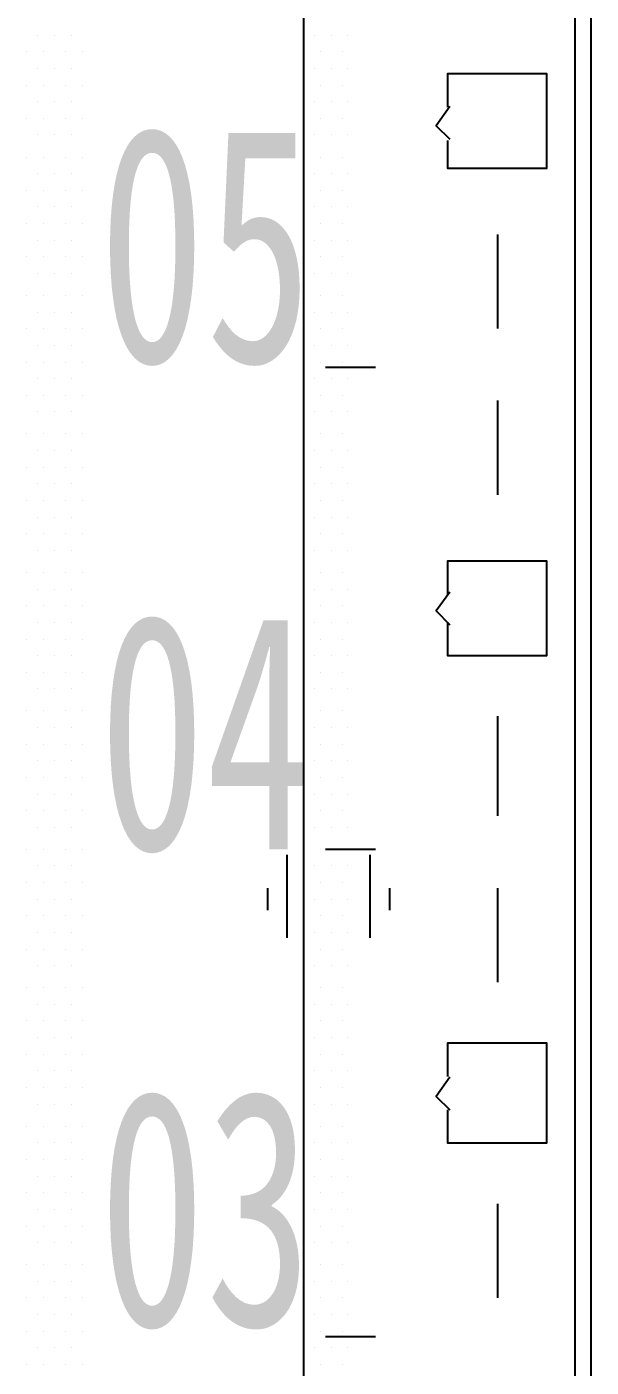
# Model space of a CAD drawing. Header units: metres. Extents: x 17 to 1264, y 17 to 859.
# Drawn here: x 160.27 to 174.95, y 123.05 to 157.9 of the extents above; entities that cross this region are included whole.
import ezdxf

# ---------------------------------------------------------------- set-up
doc = ezdxf.new("R2010")
doc.units = ezdxf.units.M
for name, color, linetype in [('LINES', 7, 'Continuous'), ('POLYLINES', 4, 'Continuous'), ('TEXTS', 3, 'Continuous')]:
    doc.layers.add(name, color=color, linetype=linetype)

msp = doc.modelspace()

# ---------------------------------------------------------------- linework, layer by layer
at = {"layer": 'LINES'}
for p, q in [((174.95, 98.64), (174.95, 693.94)), ((160.55, 157.68), (160.55, 157.68)), ((160.99, 157.68), (160.99, 157.68)), ((161.42, 157.68), (161.42, 157.68)), ((167.75, 157.68), (167.75, 157.68)), ((168.19, 157.68), (168.19, 157.68)), ((168.62, 157.68), (168.62, 157.68)), ((160.27, 157.25), (160.27, 157.25)), ((160.7, 157.25), (160.7, 157.25)), ((161.27, 157.25), (161.27, 157.25)), ((161.71, 157.25), (161.71, 157.25)), ((167.47, 157.25), (167.47, 157.25)), ((167.9, 157.25), (167.9, 157.25)), ((168.47, 157.25), (168.47, 157.25)), ((160.55, 156.82), (160.55, 156.82)), ((160.99, 156.82), (160.99, 156.82)), ((161.42, 156.82), (161.42, 156.82)), ((167.75, 156.82), (167.75, 156.82)), ((168.19, 156.82), (168.19, 156.82)), ((168.62, 156.82), (168.62, 156.82)), ((160.27, 156.38), (160.27, 156.38)), ((160.7, 156.38), (160.7, 156.38)), ((161.27, 156.38), (161.27, 156.38)), ((161.71, 156.38), (161.71, 156.38)), ((167.47, 156.38), (167.47, 156.38)), ((167.9, 156.38), (167.9, 156.38)), ((168.47, 156.38), (168.47, 156.38)), ((160.55, 155.95), (160.55, 155.95)), ((160.99, 155.95), (160.99, 155.95)), ((161.42, 155.95), (161.42, 155.95)), ((167.75, 155.95), (167.75, 155.95)), ((168.19, 155.95), (168.19, 155.95)), ((168.62, 155.95), (168.62, 155.95)), ((160.27, 155.52), (160.27, 155.52)), ((160.7, 155.52), (160.7, 155.52)), ((161.27, 155.52), (161.27, 155.52)), ((161.71, 155.52), (161.71, 155.52)), ((167.47, 155.52), (167.47, 155.52)), ((167.9, 155.52), (167.9, 155.52)), ((168.47, 155.52), (168.47, 155.52)), ((160.55, 155.09), (160.55, 155.09)), ((160.99, 155.09), (160.99, 155.09)), ((161.42, 155.09), (161.42, 155.09)), ((167.75, 155.09), (167.75, 155.09)), ((168.19, 155.09), (168.19, 155.09)), ((168.62, 155.09), (168.62, 155.09)), ((160.27, 154.51), (160.27, 154.51)), ((160.7, 154.51), (160.7, 154.51)), ((161.27, 154.51), (161.27, 154.51)), ((161.71, 154.51), (161.71, 154.51)), ((167.47, 154.51), (167.47, 154.51)), ((167.9, 154.51), (167.9, 154.51)), ((168.47, 154.51), (168.47, 154.51)), ((160.55, 154.08), (160.55, 154.08)), ((160.99, 154.08), (160.99, 154.08)), ((161.42, 154.08), (161.42, 154.08)), ((167.75, 154.08), (167.75, 154.08)), ((168.19, 154.08), (168.19, 154.08)), ((168.62, 154.08), (168.62, 154.08)), ((160.27, 153.65), (160.27, 153.65)), ((160.7, 153.65), (160.7, 153.65)), ((161.27, 153.65), (161.27, 153.65)), ((161.71, 153.65), (161.71, 153.65)), ((167.47, 153.65), (167.47, 153.65)), ((167.9, 153.65), (167.9, 153.65)), ((168.47, 153.65), (168.47, 153.65)), ((160.55, 153.22), (160.55, 153.22)), ((160.99, 153.22), (160.99, 153.22)), ((161.42, 153.22), (161.42, 153.22)), ((167.75, 153.22), (167.75, 153.22)), ((168.19, 153.22), (168.19, 153.22)), ((168.62, 153.22), (168.62, 153.22)), ((160.27, 152.78), (160.27, 152.78)), ((160.7, 152.78), (160.7, 152.78)), ((161.27, 152.78), (161.27, 152.78)), ((161.71, 152.78), (161.71, 152.78)), ((167.47, 152.78), (167.47, 152.78)), ((167.9, 152.78), (167.9, 152.78)), ((168.47, 152.78), (168.47, 152.78)), ((160.55, 152.35), (160.55, 152.35)), ((160.99, 152.35), (160.99, 152.35)), ((161.42, 152.35), (161.42, 152.35)), ((167.75, 152.35), (167.75, 152.35)), ((168.19, 152.35), (168.19, 152.35)), ((168.62, 152.35), (168.62, 152.35)), ((172.51, 152.5), (172.51, 150.05)), ((160.27, 151.92), (160.27, 151.92)), ((160.7, 151.92), (160.7, 151.92)), ((161.27, 151.92), (161.27, 151.92)), ((161.71, 151.92), (161.71, 151.92)), ((167.47, 151.92), (167.47, 151.92)), ((167.9, 151.92), (167.9, 151.92)), ((168.47, 151.92), (168.47, 151.92)), ((160.55, 151.49), (160.55, 151.49)), ((160.99, 151.49), (160.99, 151.49)), ((161.42, 151.49), (161.42, 151.49)), ((167.75, 151.49), (167.75, 151.49)), ((168.19, 151.49), (168.19, 151.49)), ((168.62, 151.49), (168.62, 151.49)), ((160.27, 150.91), (160.27, 150.91)), ((160.7, 150.91), (160.7, 150.91)), ((161.27, 150.91), (161.27, 150.91)), ((161.71, 150.91), (161.71, 150.91)), ((167.47, 150.91), (167.47, 150.91)), ((167.9, 150.91), (167.9, 150.91)), ((168.47, 150.91), (168.47, 150.91)), ((160.55, 150.48), (160.55, 150.48)), ((160.99, 150.48), (160.99, 150.48)), ((161.42, 150.48), (161.42, 150.48)), ((167.75, 150.48), (167.75, 150.48)), ((168.19, 150.48), (168.19, 150.48)), ((168.62, 150.48), (168.62, 150.48)), ((160.27, 150.05), (160.27, 150.05)), ((160.7, 150.05), (160.7, 150.05)), ((161.27, 150.05), (161.27, 150.05)), ((161.71, 150.05), (161.71, 150.05)), ((167.47, 150.05), (167.47, 150.05)), ((167.9, 150.05), (167.9, 150.05)), ((168.47, 150.05), (168.47, 150.05)), ((160.55, 149.62), (160.55, 149.62)), ((160.99, 149.62), (160.99, 149.62)), ((161.42, 149.62), (161.42, 149.62)), ((167.75, 149.62), (167.75, 149.62)), ((168.19, 149.62), (168.19, 149.62)), ((168.62, 149.62), (168.62, 149.62)), ((160.27, 149.18), (160.27, 149.18)), ((160.7, 149.18), (160.7, 149.18)), ((161.27, 149.18), (161.27, 149.18)), ((161.71, 149.18), (161.71, 149.18)), ((167.47, 149.18), (167.47, 149.18)), ((167.9, 149.18), (167.9, 149.18)), ((168.47, 149.18), (168.47, 149.18)), ((169.34, 149.04), (168.04, 149.04)), ((160.55, 148.75), (160.55, 148.75)), ((160.99, 148.75), (160.99, 148.75)), ((161.42, 148.75), (161.42, 148.75)), ((167.75, 148.75), (167.75, 148.75)), ((168.19, 148.75), (168.19, 148.75)), ((168.62, 148.75), (168.62, 148.75)), ((160.27, 148.32), (160.27, 148.32)), ((160.7, 148.32), (160.7, 148.32)), ((161.27, 148.32), (161.27, 148.32)), ((161.71, 148.32), (161.71, 148.32)), ((167.47, 148.32), (167.47, 148.32)), ((167.9, 148.32), (167.9, 148.32)), ((168.47, 148.32), (168.47, 148.32)), ((172.51, 148.18), (172.51, 145.73)), ((160.55, 147.89), (160.55, 147.89)), ((160.99, 147.89), (160.99, 147.89)), ((161.42, 147.89), (161.42, 147.89)), ((167.75, 147.89), (167.75, 147.89)), ((168.19, 147.89), (168.19, 147.89)), ((168.62, 147.89), (168.62, 147.89)), ((160.27, 147.31), (160.27, 147.31)), ((160.7, 147.31), (160.7, 147.31)), ((161.27, 147.31), (161.27, 147.31)), ((161.71, 147.31), (161.71, 147.31)), ((167.47, 147.31), (167.47, 147.31)), ((167.9, 147.31), (167.9, 147.31)), ((168.47, 147.31), (168.47, 147.31)), ((160.55, 146.88), (160.55, 146.88)), ((160.99, 146.88), (160.99, 146.88)), ((161.42, 146.88), (161.42, 146.88)), ((167.75, 146.88), (167.75, 146.88)), ((168.19, 146.88), (168.19, 146.88)), ((168.62, 146.88), (168.62, 146.88)), ((160.27, 146.45), (160.27, 146.45)), ((160.7, 146.45), (160.7, 146.45)), ((161.27, 146.45), (161.27, 146.45)), ((161.71, 146.45), (161.71, 146.45)), ((167.47, 146.45), (167.47, 146.45)), ((167.9, 146.45), (167.9, 146.45)), ((168.47, 146.45), (168.47, 146.45)), ((160.55, 146.02), (160.55, 146.02)), ((160.99, 146.02), (160.99, 146.02)), ((161.42, 146.02), (161.42, 146.02)), ((167.75, 146.02), (167.75, 146.02)), ((168.19, 146.02), (168.19, 146.02)), ((168.62, 146.02), (168.62, 146.02)), ((160.27, 145.58), (160.27, 145.58)), ((160.7, 145.58), (160.7, 145.58)), ((161.27, 145.58), (161.27, 145.58)), ((161.71, 145.58), (161.71, 145.58)), ((167.47, 145.58), (167.47, 145.58)), ((167.9, 145.58), (167.9, 145.58)), ((168.47, 145.58), (168.47, 145.58)), ((160.55, 145.15), (160.55, 145.15)), ((160.99, 145.15), (160.99, 145.15)), ((161.42, 145.15), (161.42, 145.15)), ((167.75, 145.15), (167.75, 145.15)), ((168.19, 145.15), (168.19, 145.15)), ((168.62, 145.15), (168.62, 145.15)), ((160.27, 144.72), (160.27, 144.72)), ((160.7, 144.72), (160.7, 144.72)), ((161.27, 144.72), (161.27, 144.72)), ((161.71, 144.72), (161.71, 144.72)), ((167.47, 144.72), (167.47, 144.72)), ((167.9, 144.72), (167.9, 144.72)), ((168.47, 144.72), (168.47, 144.72)), ((160.55, 144.29), (160.55, 144.29)), ((160.99, 144.29), (160.99, 144.29)), ((161.42, 144.29), (161.42, 144.29)), ((167.75, 144.29), (167.75, 144.29)), ((168.19, 144.29), (168.19, 144.29)), ((168.62, 144.29), (168.62, 144.29)), ((160.27, 143.71), (160.27, 143.71)), ((160.7, 143.71), (160.7, 143.71)), ((161.27, 143.71), (161.27, 143.71)), ((161.71, 143.71), (161.71, 143.71)), ((167.47, 143.71), (167.47, 143.71)), ((167.9, 143.71), (167.9, 143.71)), ((168.47, 143.71), (168.47, 143.71)), ((160.55, 143.28), (160.55, 143.28)), ((160.99, 143.28), (160.99, 143.28)), ((161.42, 143.28), (161.42, 143.28)), ((167.75, 143.28), (167.75, 143.28)), ((168.19, 143.28), (168.19, 143.28)), ((168.62, 143.28), (168.62, 143.28)), ((160.27, 142.85), (160.27, 142.85)), ((160.7, 142.85), (160.7, 142.85)), ((161.27, 142.85), (161.27, 142.85)), ((161.71, 142.85), (161.71, 142.85)), ((167.47, 142.85), (167.47, 142.85)), ((167.9, 142.85), (167.9, 142.85)), ((168.47, 142.85), (168.47, 142.85)), ((160.55, 142.42), (160.55, 142.42)), ((160.99, 142.42), (160.99, 142.42)), ((161.42, 142.42), (161.42, 142.42)), ((167.75, 142.42), (167.75, 142.42)), ((168.19, 142.42), (168.19, 142.42)), ((168.62, 142.42), (168.62, 142.42)), ((160.27, 141.98), (160.27, 141.98)), ((160.7, 141.98), (160.7, 141.98)), ((161.27, 141.98), (161.27, 141.98)), ((161.71, 141.98), (161.71, 141.98)), ((167.47, 141.98), (167.47, 141.98)), ((167.9, 141.98), (167.9, 141.98)), ((168.47, 141.98), (168.47, 141.98)), ((160.55, 141.55), (160.55, 141.55)), ((160.99, 141.55), (160.99, 141.55)), ((161.42, 141.55), (161.42, 141.55)), ((167.75, 141.55), (167.75, 141.55)), ((168.19, 141.55), (168.19, 141.55)), ((168.62, 141.55), (168.62, 141.55)), ((160.27, 141.12), (160.27, 141.12)), ((160.7, 141.12), (160.7, 141.12)), ((161.27, 141.12), (161.27, 141.12)), ((161.71, 141.12), (161.71, 141.12)), ((167.47, 141.12), (167.47, 141.12)), ((167.9, 141.12), (167.9, 141.12)), ((168.47, 141.12), (168.47, 141.12)), ((160.55, 140.69), (160.55, 140.69)), ((160.99, 140.69), (160.99, 140.69)), ((161.42, 140.69), (161.42, 140.69)), ((167.75, 140.69), (167.75, 140.69)), ((168.19, 140.69), (168.19, 140.69)), ((168.62, 140.69), (168.62, 140.69)), ((160.27, 140.11), (160.27, 140.11)), ((160.7, 140.11), (160.7, 140.11)), ((161.27, 140.11), (161.27, 140.11)), ((161.71, 140.11), (161.71, 140.11)), ((167.47, 140.11), (167.47, 140.11)), ((167.9, 140.11), (167.9, 140.11)), ((168.47, 140.11), (168.47, 140.11)), ((172.51, 139.97), (172.51, 137.38)), ((160.55, 139.68), (160.55, 139.68)), ((160.99, 139.68), (160.99, 139.68)), ((161.42, 139.68), (161.42, 139.68)), ((167.75, 139.68), (167.75, 139.68)), ((168.19, 139.68), (168.19, 139.68)), ((168.62, 139.68), (168.62, 139.68)), ((160.27, 139.25), (160.27, 139.25)), ((160.7, 139.25), (160.7, 139.25)), ((161.27, 139.25), (161.27, 139.25)), ((161.71, 139.25), (161.71, 139.25)), ((167.47, 139.25), (167.47, 139.25)), ((167.9, 139.25), (167.9, 139.25)), ((168.47, 139.25), (168.47, 139.25)), ((160.55, 138.82), (160.55, 138.82)), ((160.99, 138.82), (160.99, 138.82)), ((161.42, 138.82), (161.42, 138.82)), ((167.75, 138.82), (167.75, 138.82)), ((168.19, 138.82), (168.19, 138.82)), ((168.62, 138.82), (168.62, 138.82)), ((160.27, 138.38), (160.27, 138.38)), ((160.7, 138.38), (160.7, 138.38)), ((161.27, 138.38), (161.27, 138.38)), ((161.71, 138.38), (161.71, 138.38)), ((167.47, 138.38), (167.47, 138.38)), ((167.9, 138.38), (167.9, 138.38)), ((168.47, 138.38), (168.47, 138.38)), ((160.55, 137.95), (160.55, 137.95)), ((160.99, 137.95), (160.99, 137.95)), ((161.42, 137.95), (161.42, 137.95)), ((167.75, 137.95), (167.75, 137.95)), ((168.19, 137.95), (168.19, 137.95)), ((168.62, 137.95), (168.62, 137.95)), ((160.27, 137.52), (160.27, 137.52)), ((160.7, 137.52), (160.7, 137.52)), ((161.27, 137.52), (161.27, 137.52)), ((161.71, 137.52), (161.71, 137.52)), ((167.47, 137.52), (167.47, 137.52)), ((167.9, 137.52), (167.9, 137.52)), ((168.47, 137.52), (168.47, 137.52)), ((160.55, 137.09), (160.55, 137.09)), ((160.99, 137.09), (160.99, 137.09)), ((161.42, 137.09), (161.42, 137.09)), ((167.75, 137.09), (167.75, 137.09)), ((168.19, 137.09), (168.19, 137.09)), ((168.62, 137.09), (168.62, 137.09)), ((160.27, 136.51), (160.27, 136.51)), ((160.7, 136.51), (160.7, 136.51)), ((161.27, 136.51), (161.27, 136.51)), ((161.71, 136.51), (161.71, 136.51)), ((167.03, 136.37), (167.03, 134.21)), ((167.47, 136.51), (167.47, 136.51)), ((167.9, 136.51), (167.9, 136.51)), ((169.34, 136.51), (168.04, 136.51)), ((168.47, 136.51), (168.47, 136.51)), ((169.19, 136.37), (169.19, 134.21)), ((160.55, 136.08), (160.55, 136.08)), ((160.99, 136.08), (160.99, 136.08)), ((161.42, 136.08), (161.42, 136.08)), ((167.75, 136.08), (167.75, 136.08)), ((168.19, 136.08), (168.19, 136.08)), ((168.62, 136.08), (168.62, 136.08)), ((160.27, 135.65), (160.27, 135.65)), ((160.7, 135.65), (160.7, 135.65)), ((161.27, 135.65), (161.27, 135.65)), ((161.71, 135.65), (161.71, 135.65)), ((167.47, 135.65), (167.47, 135.65)), ((167.9, 135.65), (167.9, 135.65)), ((168.47, 135.65), (168.47, 135.65)), ((160.55, 135.22), (160.55, 135.22)), ((160.99, 135.22), (160.99, 135.22)), ((161.42, 135.22), (161.42, 135.22)), ((166.53, 135.5), (166.53, 134.93)), ((167.75, 135.22), (167.75, 135.22)), ((168.19, 135.22), (168.19, 135.22)), ((168.62, 135.22), (168.62, 135.22)), ((169.7, 135.5), (169.7, 134.93)), ((172.51, 135.5), (172.51, 133.06)), ((160.27, 134.78), (160.27, 134.78)), ((160.7, 134.78), (160.7, 134.78)), ((161.27, 134.78), (161.27, 134.78)), ((161.71, 134.78), (161.71, 134.78)), ((167.47, 134.78), (167.47, 134.78)), ((167.9, 134.78), (167.9, 134.78)), ((168.47, 134.78), (168.47, 134.78)), ((160.55, 134.35), (160.55, 134.35)), ((160.99, 134.35), (160.99, 134.35)), ((161.42, 134.35), (161.42, 134.35)), ((167.75, 134.35), (167.75, 134.35)), ((168.19, 134.35), (168.19, 134.35)), ((168.62, 134.35), (168.62, 134.35)), ((160.27, 133.92), (160.27, 133.92)), ((160.7, 133.92), (160.7, 133.92)), ((161.27, 133.92), (161.27, 133.92)), ((161.71, 133.92), (161.71, 133.92)), ((167.47, 133.92), (167.47, 133.92)), ((167.9, 133.92), (167.9, 133.92)), ((168.47, 133.92), (168.47, 133.92)), ((160.55, 133.49), (160.55, 133.49)), ((160.99, 133.49), (160.99, 133.49)), ((161.42, 133.49), (161.42, 133.49)), ((167.75, 133.49), (167.75, 133.49)), ((168.19, 133.49), (168.19, 133.49)), ((168.62, 133.49), (168.62, 133.49)), ((160.27, 132.91), (160.27, 132.91)), ((160.7, 132.91), (160.7, 132.91)), ((161.27, 132.91), (161.27, 132.91)), ((161.71, 132.91), (161.71, 132.91)), ((167.47, 132.91), (167.47, 132.91)), ((167.9, 132.91), (167.9, 132.91)), ((168.47, 132.91), (168.47, 132.91)), ((160.55, 132.48), (160.55, 132.48)), ((160.99, 132.48), (160.99, 132.48)), ((161.42, 132.48), (161.42, 132.48)), ((167.75, 132.48), (167.75, 132.48)), ((168.19, 132.48), (168.19, 132.48)), ((168.62, 132.48), (168.62, 132.48)), ((160.27, 132.05), (160.27, 132.05)), ((160.7, 132.05), (160.7, 132.05)), ((161.27, 132.05), (161.27, 132.05)), ((161.71, 132.05), (161.71, 132.05)), ((167.47, 132.05), (167.47, 132.05)), ((167.9, 132.05), (167.9, 132.05)), ((168.47, 132.05), (168.47, 132.05)), ((160.55, 131.62), (160.55, 131.62)), ((160.99, 131.62), (160.99, 131.62)), ((161.42, 131.62), (161.42, 131.62)), ((167.75, 131.62), (167.75, 131.62)), ((168.19, 131.62), (168.19, 131.62)), ((168.62, 131.62), (168.62, 131.62)), ((160.27, 131.18), (160.27, 131.18)), ((160.7, 131.18), (160.7, 131.18)), ((161.27, 131.18), (161.27, 131.18)), ((161.71, 131.18), (161.71, 131.18)), ((167.47, 131.18), (167.47, 131.18)), ((167.9, 131.18), (167.9, 131.18)), ((168.47, 131.18), (168.47, 131.18)), ((160.55, 130.75), (160.55, 130.75)), ((160.99, 130.75), (160.99, 130.75)), ((161.42, 130.75), (161.42, 130.75)), ((167.75, 130.75), (167.75, 130.75)), ((168.19, 130.75), (168.19, 130.75)), ((168.62, 130.75), (168.62, 130.75)), ((160.27, 130.32), (160.27, 130.32)), ((160.7, 130.32), (160.7, 130.32)), ((161.27, 130.32), (161.27, 130.32)), ((161.71, 130.32), (161.71, 130.32)), ((167.47, 130.32), (167.47, 130.32)), ((167.9, 130.32), (167.9, 130.32)), ((168.47, 130.32), (168.47, 130.32)), ((160.55, 129.89), (160.55, 129.89)), ((160.99, 129.89), (160.99, 129.89)), ((161.42, 129.89), (161.42, 129.89)), ((167.75, 129.89), (167.75, 129.89)), ((168.19, 129.89), (168.19, 129.89)), ((168.62, 129.89), (168.62, 129.89)), ((160.27, 129.31), (160.27, 129.31)), ((160.7, 129.31), (160.7, 129.31)), ((161.27, 129.31), (161.27, 129.31)), ((161.71, 129.31), (161.71, 129.31)), ((167.47, 129.31), (167.47, 129.31)), ((167.9, 129.31), (167.9, 129.31)), ((168.47, 129.31), (168.47, 129.31)), ((160.55, 128.88), (160.55, 128.88)), ((160.99, 128.88), (160.99, 128.88)), ((161.42, 128.88), (161.42, 128.88)), ((167.75, 128.88), (167.75, 128.88)), ((168.19, 128.88), (168.19, 128.88)), ((168.62, 128.88), (168.62, 128.88)), ((160.27, 128.45), (160.27, 128.45)), ((160.7, 128.45), (160.7, 128.45)), ((161.27, 128.45), (161.27, 128.45)), ((161.71, 128.45), (161.71, 128.45)), ((167.47, 128.45), (167.47, 128.45)), ((167.9, 128.45), (167.9, 128.45)), ((168.47, 128.45), (168.47, 128.45)), ((160.55, 128.02), (160.55, 128.02)), ((160.99, 128.02), (160.99, 128.02)), ((161.42, 128.02), (161.42, 128.02)), ((167.75, 128.02), (167.75, 128.02)), ((168.19, 128.02), (168.19, 128.02)), ((168.62, 128.02), (168.62, 128.02)), ((160.27, 127.58), (160.27, 127.58)), ((160.7, 127.58), (160.7, 127.58)), ((161.27, 127.58), (161.27, 127.58)), ((161.71, 127.58), (161.71, 127.58)), ((167.47, 127.58), (167.47, 127.58)), ((167.9, 127.58), (167.9, 127.58)), ((168.47, 127.58), (168.47, 127.58)), ((172.51, 127.3), (172.51, 124.85)), ((160.55, 127.15), (160.55, 127.15)), ((160.99, 127.15), (160.99, 127.15)), ((161.42, 127.15), (161.42, 127.15)), ((167.75, 127.15), (167.75, 127.15)), ((168.19, 127.15), (168.19, 127.15)), ((168.62, 127.15), (168.62, 127.15)), ((160.27, 126.72), (160.27, 126.72)), ((160.7, 126.72), (160.7, 126.72)), ((161.27, 126.72), (161.27, 126.72)), ((161.71, 126.72), (161.71, 126.72)), ((167.47, 126.72), (167.47, 126.72)), ((167.9, 126.72), (167.9, 126.72)), ((168.47, 126.72), (168.47, 126.72)), ((160.55, 126.29), (160.55, 126.29)), ((160.99, 126.29), (160.99, 126.29)), ((161.42, 126.29), (161.42, 126.29)), ((167.75, 126.29), (167.75, 126.29)), ((168.19, 126.29), (168.19, 126.29)), ((168.62, 126.29), (168.62, 126.29)), ((160.27, 125.71), (160.27, 125.71)), ((160.7, 125.71), (160.7, 125.71)), ((161.27, 125.71), (161.27, 125.71)), ((161.71, 125.71), (161.71, 125.71)), ((167.47, 125.71), (167.47, 125.71)), ((167.9, 125.71), (167.9, 125.71)), ((168.47, 125.71), (168.47, 125.71)), ((160.55, 125.28), (160.55, 125.28)), ((160.99, 125.28), (160.99, 125.28)), ((161.42, 125.28), (161.42, 125.28)), ((167.75, 125.28), (167.75, 125.28)), ((168.19, 125.28), (168.19, 125.28)), ((168.62, 125.28), (168.62, 125.28)), ((160.27, 124.85), (160.27, 124.85)), ((160.7, 124.85), (160.7, 124.85)), ((161.27, 124.85), (161.27, 124.85)), ((161.71, 124.85), (161.71, 124.85)), ((167.47, 124.85), (167.47, 124.85)), ((167.9, 124.85), (167.9, 124.85)), ((168.47, 124.85), (168.47, 124.85)), ((160.55, 124.42), (160.55, 124.42)), ((160.99, 124.42), (160.99, 124.42)), ((161.42, 124.42), (161.42, 124.42)), ((167.75, 124.42), (167.75, 124.42)), ((168.19, 124.42), (168.19, 124.42)), ((168.62, 124.42), (168.62, 124.42)), ((160.27, 123.98), (160.27, 123.98)), ((160.7, 123.98), (160.7, 123.98)), ((161.27, 123.98), (161.27, 123.98)), ((161.71, 123.98), (161.71, 123.98)), ((167.47, 123.98), (167.47, 123.98)), ((167.9, 123.98), (167.9, 123.98)), ((169.34, 123.84), (168.04, 123.84)), ((168.47, 123.98), (168.47, 123.98)), ((160.55, 123.55), (160.55, 123.55)), ((160.99, 123.55), (160.99, 123.55)), ((161.42, 123.55), (161.42, 123.55)), ((167.75, 123.55), (167.75, 123.55)), ((168.19, 123.55), (168.19, 123.55)), ((168.62, 123.55), (168.62, 123.55)), ((160.27, 123.12), (160.27, 123.12)), ((160.7, 123.12), (160.7, 123.12)), ((161.27, 123.12), (161.27, 123.12)), ((161.71, 123.12), (161.71, 123.12)), ((167.47, 123.12), (167.47, 123.12)), ((167.9, 123.12), (167.9, 123.12)), ((168.47, 123.12), (168.47, 123.12))]:
    msp.add_line(p, q, dxfattribs=at)
at = {"layer": 'POLYLINES'}
for points in [[(167.47, 693.94), (167.47, 551.95), (167.47, 98.64)], [(174.52, 676.66), (174.52, 537.7), (174.52, 98.64)], [(171.21, 154.94), (171.21, 154.22), (173.8, 154.22), (173.8, 156.67), (171.21, 156.67), (171.21, 155.81)], [(171.27, 155.82), (170.92, 155.32), (171.27, 154.97)], [(171.21, 142.42), (171.21, 141.55), (173.8, 141.55), (173.8, 144), (171.21, 144), (171.21, 143.14)], [(171.27, 143.2), (170.92, 142.71), (171.27, 142.35)], [(171.21, 129.74), (171.21, 128.88), (173.8, 128.88), (173.8, 131.47), (171.21, 131.47), (171.21, 130.61)], [(171.27, 130.59), (170.92, 130.09), (171.27, 129.74)]]:
    msp.add_lwpolyline(points, dxfattribs=at)

# ---------------------------------------------------------------- texts
at = {"layer": 'TEXTS', "width": 0.666667}
for s, p in [('05', (162.14, 149.18)), ('04', (162.14, 136.51)), ('03', (162.14, 124.13))]:
    msp.add_text(s, height=6.13, dxfattribs=at).set_placement(p)

doc.saveas('drawing.dxf')
